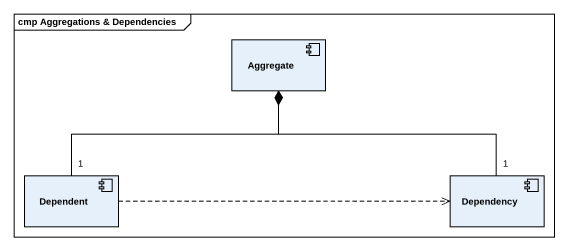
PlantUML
@startuml
mainframe cmp Aggregations & Dependencies
component Aggregate
component Dependent
component Dependency
Dependent "1" -up-* Aggregate
Dependent .right.> Dependency
Dependency "1" -up-* Aggregate
@enduml
